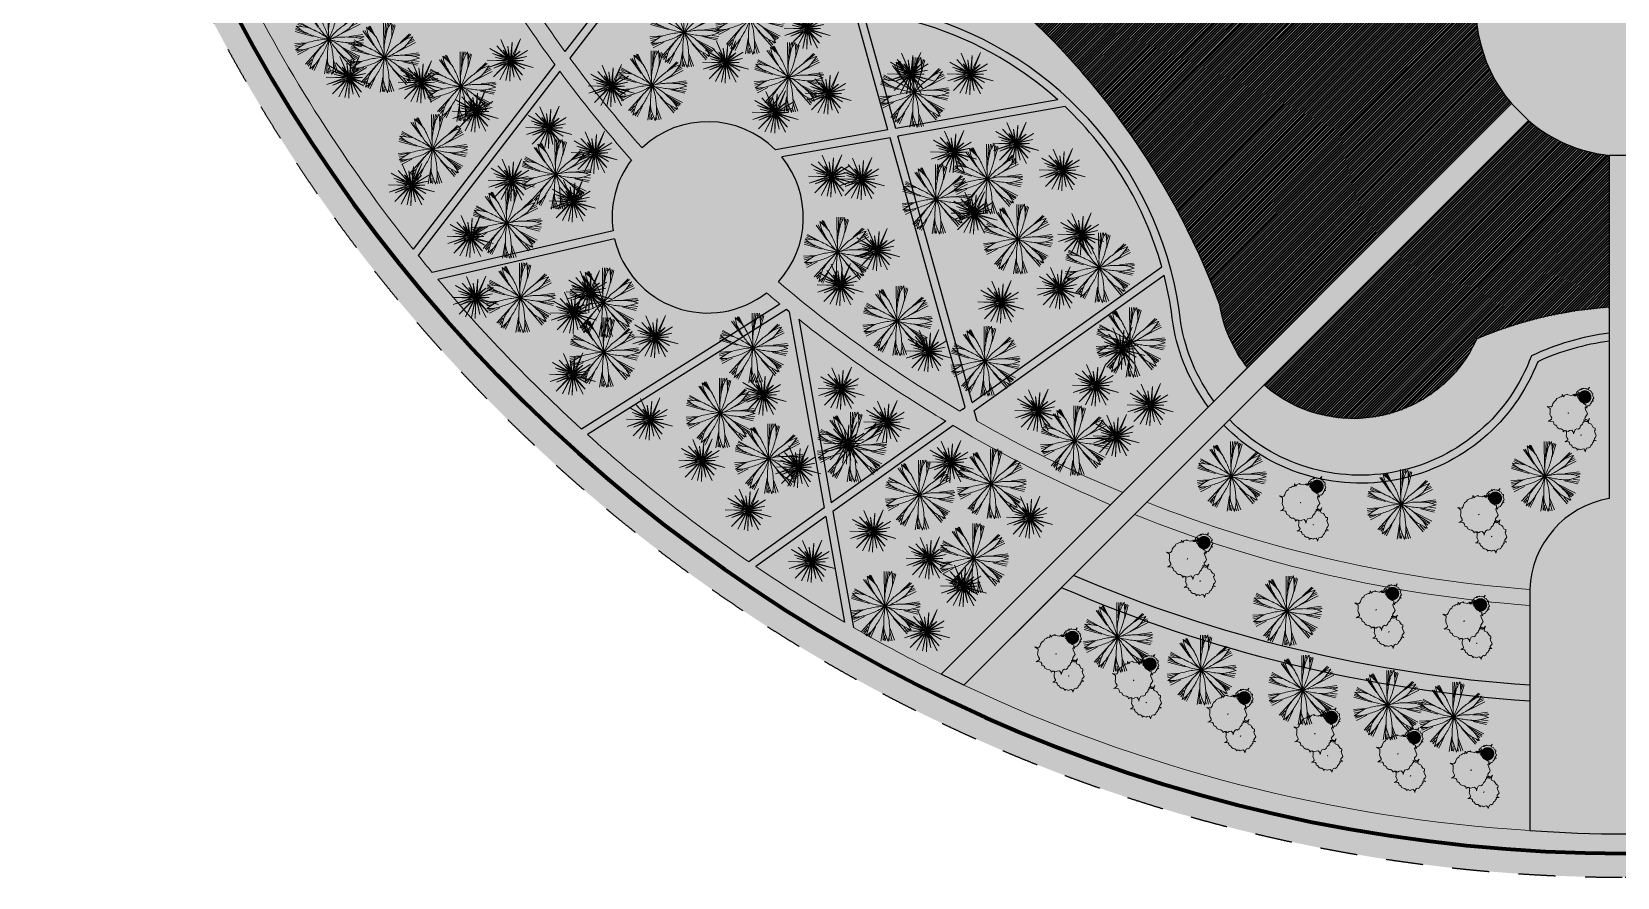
# Model space of a CAD drawing. Header units: millimetres. Extents: x 316796 to 1578935, y 255366 to 829766.
# Drawn here: x 593549 to 754333, y 263786 to 349489 of the extents above; entities that cross this region are included whole.
import ezdxf

# ---------------------------------------------------------------- set-up
doc = ezdxf.new("R2010")
doc.units = ezdxf.units.MM
doc.linetypes.add('JIS_02_0.7', pattern=[1.35, 0.75, -0.6])
doc.layers.add('1-trees', color=250, linetype='Continuous')
for name, color, linetype, lineweight in [('hatch2', 251, 'Continuous', 5), ('road', 7, 'Continuous', 35), ('trees', 7, 'Continuous', 5)]:
    doc.layers.add(name, color=color, linetype=linetype, lineweight=lineweight)

# ---------------------------------------------------------------- blocks, each defined once
blk = doc.blocks.new('10a')
at = {"layer": 'trees', "lineweight": 5}
h = blk.add_hatch(color=256, dxfattribs=at)
h.dxf.hatch_style = 1
h.set_gradient(color1=(204, 204, 0), color2=(124, 172, 53), tint=1, name='SPHERICAL')
edge = h.paths.add_edge_path()
edge.add_arc((-1402, -108), 300, 0, 360)
h = blk.add_hatch(color=256, dxfattribs=at)
h.dxf.hatch_style = 1
h.set_gradient(color1=(204, 204, 0), color2=(223, 238, 200), tint=1, name='SPHERICAL')
edge = h.paths.add_edge_path()
edge.add_arc((-934, -644), 396, 0, 360)
h = blk.add_hatch(color=256, dxfattribs=at)
h.dxf.hatch_style = 1
h.set_gradient(color1=(223, 255, 127), color2=(124, 172, 53), tint=1, name='SPHERICAL')
edge = h.paths.add_edge_path()
edge.add_arc((-419, -352), 174, 0, 360)
for points in [[(-1029, -194), (-1015, -178), (-1022, -137), (-1013, -109), (-969, -87), (-920, -68), (-964, -72), (-1025, -72), (-1047, -53), (-1052, 19), (-1076, 47), (-1118, 91), (-1125, 113), (-1123, 144), (-1171, 160), (-1196, 148), (-1225, 166), (-1306, 232), (-1340, 223), (-1384, 204), (-1418, 210), (-1428, 266), (-1447, 194), (-1479, 210), (-1508, 191), (-1540, 194), (-1586, 166), (-1633, 163), (-1665, 135), (-1665, 110), (-1689, 82), (-1733, 76), (-1787, 76), (-1750, 57), (-1726, 16), (-1748, -25), (-1772, -50), (-1767, -87), (-1774, -125), (-1806, -144), (-1777, -159), (-1762, -203), (-1772, -244), (-1760, -291), (-1733, -309), (-1726, -335), (-1726, -366), (-1687, -385), (-1667, -410), (-1672, -466), (-1689, -507), (-1657, -475), (-1626, -453), (-1601, -460), (-1572, -491), (-1535, -519), (-1501, -522), (-1420, -544), (-1407, -589)], [(-466, -603), (-454, -607), (-440, -654), (-434, -607), (-428, -599), (-406, -591), (-384, -593), (-350, -583), (-330, -567), (-304, -564), (-292, -546), (-269, -524), (-268, -509), (-260, -505), (-233, -511), (-255, -483), (-233, -479), (-225, -470), (-216, -452), (-210, -448), (-217, -438), (-211, -389), (-200, -378), (-205, -352), (-199, -335), (-171, -321), (-141, -309), (-168, -311), (-207, -311), (-220, -299), (-223, -254), (-239, -237), (-265, -209), (-269, -196), (-268, -176), (-298, -166), (-313, -174), (-332, -163), (-382, -121), (-403, -127), (-431, -139), (-452, -135), (-458, -100), (-471, -145), (-490, -135), (-509, -147), (-529, -145), (-558, -163), (-587, -164), (-606, -182), (-606, -198), (-622, -215), (-649, -219), (-683, -219), (-660, -231), (-648, -250)]]:
    blk.add_lwpolyline(points, dxfattribs=at)
for points in [[(-978, -113), (-1002, -203), (-1042, -184), (-1079, -207), (-1118, -203), (-1176, -239), (-1234, -242), (-1274, -278), (-1274, -309), (-1305, -344), (-1359, -352), (-1427, -352), (-1381, -376), (-1350, -426), (-1378, -477), (-1408, -509), (-1402, -555), (-1411, -602), (-1451, -626), (-1414, -645), (-1396, -700), (-1408, -751), (-1393, -810), (-1359, -833), (-1350, -865), (-1350, -904), (-1301, -927), (-1277, -958), (-1283, -1029), (-1305, -1080), (-1265, -1041), (-1225, -1013), (-1195, -1021), (-1158, -1060), (-1112, -1095), (-1070, -1099), (-969, -1127), (-941, -1221), (-929, -1127), (-917, -1111), (-874, -1095), (-828, -1099), (-761, -1080), (-722, -1048), (-670, -1041), (-645, -1005), (-599, -962), (-596, -931), (-581, -923), (-526, -935), (-572, -880), (-526, -872), (-511, -853), (-493, -818), (-480, -810), (-496, -790), (-484, -692), (-462, -669), (-471, -618), (-459, -583), (-404, -555), (-343, -532), (-398, -536), (-474, -536), (-502, -512), (-508, -422), (-538, -387), (-590, -332), (-599, -305), (-596, -266), (-657, -246), (-688, -262), (-725, -239), (-825, -156), (-868, -168), (-923, -192), (-966, -184)], [(-1406, -150), (-1413, -159), (-1398, -159)], [(-445, -360), (-449, -366), (-440, -366)], [(-950, -634), (-960, -645), (-941, -645)]]:
    blk.add_lwpolyline(points, close=True, dxfattribs=at)
blk = doc.blocks.new('11a')
at = {"layer": 'trees'}
h = blk.add_hatch(color=256, dxfattribs=at)
h.dxf.hatch_style = 1
h.set_gradient(color1=(133, 153, 76), color2=(217, 225, 193), tint=1, name='INVSPHERICAL')
edge = h.paths.add_edge_path()
edge.add_arc((-615, -451), 366, 0, 360)
at = {"layer": 'trees', "lineweight": 13}
for p, q in [((-832, -260), (-928, -165)), ((-856, -230), (-923, -148)), ((-865, -194), (-906, -144)), ((-785, -194), (-856, -115)), ((-714, -280), (-846, -95)), ((-658, -257), (-702, -25)), ((-669, -151), (-686, -25)), ((-656, -95), (-667, -25)), ((-609, -79), (-614, -19)), ((-592, -161), (-595, -19)), ((-584, -257), (-573, -25)), ((-485, -211), (-427, -65)), ((-466, -181), (-405, -75)), ((-424, -151), (-386, -88)), ((-411, -250), (-306, -148)), ((-378, -191), (-331, -131)), ((-375, -165), (-342, -118)), ((-1008, -379), (-1041, -372)), ((-895, -379), (-1038, -356)), ((-843, -386), (-1030, -333)), ((-719, -412), (-1022, -310)), ((-488, -392), (-221, -274)), ((-303, -333), (-224, -297)), ((-259, -333), (-210, -316)), ((-246, -392), (-185, -376)), ((-956, -439), (-1041, -442)), ((-983, -429), (-1036, -422)), ((-870, -465), (-1036, -458)), ((-846, -584), (-992, -660)), ((-372, -511), (-180, -541)), ((-334, -525), (-199, -564)), ((-328, -422), (-180, -402)), ((-265, -564), (-204, -577)), ((-237, -587), (-201, -590)), ((-868, -604), (-989, -680)), ((-898, -689), (-945, -736)), ((-862, -680), (-931, -749)), ((-749, -607), (-912, -769)), ((-722, -686), (-799, -845)), ((-727, -726), (-782, -858)), ((-639, -686), (-672, -881)), ((-634, -706), (-648, -878)), ((-568, -640), (-529, -885)), ((-548, -686), (-504, -868)), ((-512, -762), (-488, -868)), ((-507, -597), (-370, -825)), ((-491, -792), (-468, -852)), ((-438, -759), (-394, -832)), ((-367, -601), (-246, -699)), ((-325, -614), (-229, -676)), ((-246, -634), (-221, -650)), ((-744, -815), (-777, -868)), ((-686, -802), (-700, -885)), ((-433, -812), (-422, -845))]:
    blk.add_line(p, q, dxfattribs=at)
for points in [[(-613, -455, 0.025596), (-665, -358, 0.037835), (-707, -298, 0.00676), (-759, -237, 0.00961), (-797, -196, 0.051445), (-832, -165, 0.029602), (-902, -123)], [(-613, -455, -0.018232), (-700, -391, -0.024654), (-760, -338, -0.00785), (-827, -271, -0.014321), (-853, -227), (-902, -123)], [(-614, -455, -0.018232), (-643, -352, -0.024654), (-658, -274, -0.00785), (-670, -180, -0.014321), (-664, -128), (-639, -16)], [(-614, -455, 0.025596), (-595, -347, 0.037835), (-592, -274, 0.00676), (-596, -194, 0.00961), (-601, -138, 0.051445), (-610, -92, 0.029602), (-639, -16)], [(-614, -455, 0.025596), (-531, -384, 0.037835), (-482, -329, 0.00676), (-434, -265, 0.00961), (-402, -218, 0.051445), (-380, -177, 0.029602), (-354, -100)], [(-614, -455, -0.018232), (-571, -357, -0.024654), (-533, -287, -0.00785), (-482, -206, -0.014321), (-444, -171), (-354, -100)], [(-616, -454, 0.025596), (-719, -416, 0.037835), (-791, -400, 0.00676), (-870, -389, 0.00961), (-926, -383, 0.051445), (-973, -383, 0.029602), (-1053, -398)], [(-616, -454, -0.018232), (-724, -464, -0.024654), (-803, -465, -0.00785), (-898, -459, -0.014321), (-947, -443), (-1053, -398)], [(-610, -455, -0.018232), (-514, -406, -0.024654), (-441, -375, -0.00785), (-351, -346, -0.014321), (-299, -342), (-184, -345)], [(-610, -455, 0.025596), (-501, -452, 0.037835), (-428, -440, 0.00676), (-350, -421, 0.00961), (-296, -406, 0.051445), (-253, -388, 0.029602), (-184, -345)], [(-608, -461, 0.025596), (-710, -502, 0.037835), (-774, -538, 0.00676), (-840, -583, 0.00961), (-886, -616, 0.051445), (-920, -648, 0.029602), (-970, -713)], [(-608, -461, -0.018232), (-681, -541, -0.024654), (-740, -595, -0.00785), (-814, -654, -0.014321), (-861, -675), (-970, -713)], [(-608, -455, 0.025596), (-664, -549, 0.037835), (-693, -617, 0.00676), (-718, -693, 0.00961), (-733, -747, 0.051445), (-741, -793, 0.029602), (-741, -874)], [(-608, -455, -0.018232), (-618, -562, -0.024654), (-631, -640, -0.00785), (-653, -732, -0.014321), (-678, -778), (-741, -874)], [(-614, -458, 0.025596), (-592, -565, 0.037835), (-568, -635, 0.00676), (-535, -707, 0.00961), (-511, -758, 0.051445), (-485, -797, 0.029602), (-430, -858)], [(-614, -458, -0.018232), (-549, -543, -0.024654), (-506, -611, -0.00785), (-461, -694, -0.014321), (-448, -744), (-430, -858)], [(-609, -459, 0.025596), (-521, -523, 0.037835), (-456, -558, 0.00676), (-383, -590, 0.00961), (-330, -610, 0.051445), (-285, -622, 0.029602), (-204, -630)], [(-609, -459, -0.018232), (-504, -478, -0.024654), (-427, -499, -0.00785), (-337, -529, -0.014321), (-294, -558), (-204, -630)]]:
    blk.add_lwpolyline(points, format="xyb", dxfattribs=at)
blk = doc.blocks.new('5a')
at = {"layer": 'trees', "color": 109, "linetype": 'Continuous', "lineweight": 5}
for p, q in [((-290, 401), (-76, 76)), ((0, 0), (-290, 401)), ((-177, 355), (-80, 110)), ((0, 0), (-177, 355)), ((-51, 482), (0, 101)), ((0, 0), (-51, 482)), ((0, 101), (101, 482)), ((0, 0), (101, 482)), ((0, 0), (311, 379)), ((0, 0), (127, 355)), ((311, 379), (56, 90)), ((127, 355), (56, 90)), ((-456, 152), (-127, 51)), ((0, 0), (-456, 152)), ((0, 0), (-431, -253)), ((0, 0), (-380, -76)), ((-329, 253), (-25, 25)), ((0, 0), (-329, 253)), ((-304, 25), (-76, 25)), ((0, 0), (-304, 25)), ((-228, 127), (-127, 51)), ((0, 0), (-228, 127)), ((0, 0), (-177, -228)), ((0, 0), (-177, -380)), ((-101, 304), (-7, 69)), ((0, 0), (-101, 304)), ((0, 0), (-51, -355)), ((0, 0), (380, 253)), ((0, 0), (406, 127)), ((0, 0), (431, 51)), ((0, 0), (329, -228)), ((0, 0), (203, -279)), ((0, 0), (355, -51)), ((0, 0), (25, -279)), ((0, 0), (431, -177)), ((0, 0), (187, -463)), ((380, 253), (51, 51)), ((406, 127), (51, 25)), ((431, 51), (51, 0)), ((-431, -253), (-85, -81)), ((-380, -76), (-55, -32)), ((-177, -228), (-55, -32)), ((-25, -76), (-177, -380)), ((-51, -355), (-25, -76)), ((25, -279), (25, -76)), ((203, -279), (51, -51)), ((187, -463), (51, -76)), ((355, -51), (76, -25)), ((101, -51), (329, -228)), ((431, -177), (101, -51))]:
    blk.add_line(p, q, dxfattribs=at)

msp = doc.modelspace()

# ---------------------------------------------------------------- hatches: boundary and pattern name
msp.add_hatch(color=253).paths.add_polyline_path([(755141, 263786, 0.4142136), (916732, 425378), (593549, 425378, 0.4142136)])
at = {"lineweight": 30}
h = msp.add_hatch(color=11, dxfattribs=at)
h.dxf.hatch_style = 1
h.paths.add_polyline_path([(893114, 412189), (875490, 404335, 0.2718354), (873431, 392270, 0.289917), (883766, 384500), (883766, 378832, 0.8022697)], flags=0)
h.paths.add_polyline_path([(755141, 266210, 0.4097601), (914290, 422954), (595992, 422954, 0.4097601)])
h.paths.add_polyline_path([(635045, 368785), (644929, 375611), (658196, 361279), (656663, 359282), (637342, 364146, -0.0097485)], flags=16)
h.paths.add_polyline_path([(635257, 364671), (630736, 365809), (633697, 367854, 0.0065946)], flags=16)
h.paths.add_polyline_path([(635746, 363715, 0.0384418), (646593, 346164), (632232, 327455, -0.0517292), (614750, 354768), (629852, 365198)], flags=16)
h.paths.add_polyline_path([(822197, 283255), (764964, 340488), (766678, 342202), (824511, 284369, 0.2777976), (912219, 420704), (769430, 357067), (768444, 359281), (906781, 420934), (771300, 420934), (771300, 407589, -0.3851704), (756757, 391511), (756757, 367091), (753525, 367091), (753525, 391511, -0.3851704), (738982, 407589), (738982, 420934), (655240, 420934), (655240, 409730), (655240, 397875), (741838, 359281), (740852, 357067), (688634, 380339, 0.5464147), (683545, 351211, -0.3056467), (710082, 319955, 0.1180974), (713437, 312035), (743604, 342202), (745318, 340488), (688085, 283255, 0.0950738), (745452, 268529), (745452, 292261, -0.376366), (753525, 302175), (753525, 336959), (756757, 336959), (756757, 302175, -0.355658), (764830, 292969), (764830, 268529, 0.0950738)], flags=16)
h.paths.add_polyline_path([(637846, 363186), (656127, 358584), (647619, 347500, -0.0348428)], flags=16)
h.paths.add_polyline_path([(628810, 365461), (614385, 355498, -0.0264526), (607793, 370751)], flags=16)
h.paths.add_polyline_path([(656980, 358369), (676498, 353456), (680375, 339532), (668980, 337503, 0.4071498), (655437, 337714, -0.0220136), (648115, 346820)], flags=16)
h.paths.add_polyline_path([(657516, 359067), (670298, 375720), (676248, 354352)], flags=0)
h.paths.add_polyline_path([(647091, 345486, 0.0215039), (654353, 336500, 0.1993692), (652503, 329297), (634157, 325086, -0.0035316), (632752, 326805)], flags=16)
h.paths.add_polyline_path([(655240, 397875), (655240, 407589), (738982, 407589, 0.3851704), (753525, 391511), (753525, 367091, 0.2459445), (741838, 359281)], flags=0)
h.paths.add_polyline_path([(652651, 328502, 0.5488748), (668066, 323028, 0.0032979), (669424, 321888), (649295, 309222, -0.0334841), (634737, 324391)], flags=16)
h.paths.add_polyline_path([(692546, 378595), (740852, 357067, 0.2672301), (743604, 342202), (716845, 315443, -0.1292146), (714015, 321824, 0.1466663), (687953, 356539, -0.8457254)], flags=0)
h.paths.add_polyline_path([(669617, 336796), (680592, 338750), (688433, 310591, -0.0442884), (669260, 324133, 0.3717691)], flags=16)
h.paths.add_polyline_path([(681391, 338892), (698332, 341909, -0.1348156), (708149, 325649), (688902, 311918)], flags=16)
h.paths.add_polyline_path([(670304, 321487), (673906, 301220), (666271, 295772, -0.0331593), (649917, 308659)], flags=16)
h.paths.add_polyline_path([(671329, 320339, 0.0337701), (686232, 310013), (674634, 301739)], flags=16)
h.paths.add_polyline_path([(674063, 300339), (675965, 289633, -0.0168915), (666982, 295287)], flags=16)
h.paths.add_polyline_path([(705381, 300552, 0.0769415), (745452, 291349), (745452, 283249, -0.0840778), (699195, 294365)], flags=0)
h.paths.add_polyline_path([(706627, 301797), (745318, 340488, 0.1507478), (753525, 336959), (753525, 302175, 0.355658), (745452, 292969, -0.0754029)], flags=0)
h.paths.add_polyline_path([(756757, 391511, 0.3851704), (771300, 407589), (876838, 407589), (768444, 359281, 0.2459445), (756757, 367091)], flags=16)
h.paths.add_polyline_path([(764964, 340488), (803655, 301797, -0.0544313), (775844, 294239, -0.0616392), (772611, 297745, 0.2852299), (756757, 303582), (756757, 336959, 0.1507478)], flags=0)
h.paths.add_polyline_path([(769430, 357067), (875490, 404335, 0.2718354), (873431, 392270, 0.4842461), (856303, 369745, 0.125203), (869385, 345852, -0.6686604), (861782, 329220, -0.2446723), (841317, 340845, 0.5440461), (826848, 340845, 0.2061133), (824297, 325778, 0.0793154), (828838, 314948, -0.0486805), (806097, 302783), (766678, 342202, 0.2672301)], flags=0)
h.paths.add_polyline_path([(772388, 296692, 0.0440523), (774801, 294079, -0.0188991), (764830, 292969, 0.4035564), (755141, 302311, -0.3309159)], flags=16)
h.paths.add_polyline_path([(764830, 291349, 0.0218456), (776488, 292706, 0.34302), (801301, 293485, -0.0863309), (808083, 297369), (811087, 294365, -0.0840778), (764830, 283249)], flags=0)
h.paths.add_polyline_path([(777630, 292894, 0.0527878), (804901, 300552), (807455, 297997, 0.0823147), (800786, 294107, -0.3313717)], flags=0)
h.paths.add_polyline_path([(827526, 340406, -0.5440461), (840639, 340406, 0.2446723), (861753, 328412, 0.6686604), (869976, 346403, -0.125203), (857085, 369946, -0.4900482), (873769, 391466, 0.2216131), (881576, 384881, -0.0696221), (865606, 351734, 0.0316887), (869976, 346403, -0.6686604), (861753, 328412, -0.1232914), (849483, 331967, -0.0489845), (829509, 315399, -0.0791137), (825082, 325969, -0.2061133)], flags=0)
h = msp.add_hatch(color=254)
h.dxf.hatch_style = 1
h.paths.add_polyline_path([(745452, 268529, 0.0362518), (764830, 268529), (764830, 292969, 0.355658), (756757, 302175), (756757, 336959), (753525, 336959), (753525, 302175, 0.376366), (745452, 292261)])
h.paths.add_polyline_path([(822197, 283255), (824511, 284369), (766678, 342202), (764964, 340488)])
h.paths.add_polyline_path([(685771, 284369), (688085, 283255), (745318, 340488), (743604, 342202)])
h.paths.add_polyline_path([(740852, 357067), (741838, 359281), (655240, 397875), (655240, 409730), (598774, 409730, 0.0284921), (600660, 396549), (652262, 396549)])
h.paths.add_polyline_path([(756757, 391511, 0.3851704), (771300, 407589), (771300, 420934), (738982, 420934), (738982, 407589, 0.3851704), (753525, 391511), (753525, 367091), (756757, 367091)])
h.paths.add_polyline_path([(768444, 359281), (769430, 357067), (912219, 420704), (912226, 420934), (906781, 420934)])
h = msp.add_hatch(color=254)
h.dxf.hatch_style = 1
h.paths.add_polyline_path([(753525, 336959), (756757, 336959, 0.1507478), (764964, 340488), (766678, 342202, 0.2672301), (769430, 357067), (768444, 359281, 0.2459445), (756757, 367091), (753525, 367091, 0.2459445), (741838, 359281), (740852, 357067, 0.2672301), (743604, 342202), (745318, 340488, 0.1507478)])
h = msp.add_hatch(color=11, dxfattribs=at)
h.dxf.hatch_style = 1
h.paths.add_polyline_path([(850068, 332562, 0.0165256), (851558, 331775, 0.0430142), (866151, 349653, -0.0077302), (865126, 351019, -0.0449437)])
h.paths.add_polyline_path([(775844, 294239, -0.0616392), (772611, 297745, 0.2852299), (756757, 303582), (756757, 302756, -0.287906), (771964, 297261, 0.05285), (774801, 294079, -0.0188991), (764830, 292969), (764830, 291349, 0.0218456), (776488, 292706, 0.34302), (801301, 293485, -0.0863309), (808083, 297369), (807455, 297997, 0.0823147), (800786, 294107, -0.3313717), (777630, 292894, 0.0527878), (804901, 300552), (803655, 301797, -0.0544313)])
h.paths.add_polyline_path([(764830, 283249), (764830, 281630, 0.0854032), (812317, 293135), (811087, 294365, -0.0840778)])
h.paths.add_polyline_path([(745452, 281630), (745452, 283249, -0.0840778), (699195, 294365), (697965, 293135, 0.0854032)])
h.paths.add_polyline_path([(745452, 291349), (745452, 292969, -0.0754029), (706627, 301797), (705381, 300552, 0.0769415)])
h = msp.add_hatch(color=11, dxfattribs=at)
h.dxf.hatch_style = 1
h.paths.add_polyline_path([(746262, 316045, -0.0737389), (753525, 318131), (753525, 318946, 0.0779362), (745622, 316640, -0.5535558), (715007, 310178), (714436, 309606, 0.5476013)])
at = {"layer": '1-trees', "true_color": 0x97ad5c}
h = msp.add_hatch(color=55, dxfattribs=at)
h.paths.add_polyline_path([(764830, 268529, 0.0950738), (822197, 283255), (812317, 293135, -0.0854032), (764830, 281630)])
h.paths.add_polyline_path([(764830, 283249, 0.0840778), (811087, 294365), (808083, 297369, 0.0863309), (801301, 293485, -0.34302), (776488, 292706, -0.0218456), (764830, 291349)])
h.paths.add_polyline_path([(800786, 294107, -0.0823147), (807455, 297997), (804901, 300552, -0.0527878), (777630, 292894, 0.3313717)])
h.paths.add_polyline_path([(772611, 297745, 0.0616392), (775844, 294239, 0.0544313), (803655, 301797), (799203, 306249, -0.2163183), (777776, 307727, 0.2419819), (756757, 318357), (756757, 303582, -0.2852299)])
h.paths.add_polyline_path([(764830, 292969, 0.0188991), (774801, 294079, -0.05285), (771964, 297261, 0.287906), (756757, 302756), (756757, 302175, -0.355658)])
h.paths.add_polyline_path([(714436, 309606), (706627, 301797, 0.0754029), (745452, 292969, -0.355658), (753525, 302175), (753525, 318131, 0.0737389), (746262, 316045, -0.5476013)])
h.paths.add_polyline_path([(745452, 283249), (745452, 291349, -0.0769415), (705381, 300552), (699195, 294365, 0.0840778)])
h.paths.add_polyline_path([(745452, 268529), (745452, 281630, -0.0854032), (697965, 293135), (688085, 283255, 0.0950738)])
h.paths.add_polyline_path([(689432, 310016, 0.0309701), (704185, 302783), (712860, 311458, -0.1199955), (709281, 319844, 0.0352829), (708373, 324817), (689133, 311090)])
h.paths.add_polyline_path([(676880, 289103, 0.0160289), (685771, 284369), (702950, 301548, -0.0332603), (686991, 309562), (674791, 300858)])
h.paths.add_polyline_path([(674634, 301739), (686232, 310013, -0.0337701), (671329, 320339)])
h.paths.add_polyline_path([(666271, 295772), (673906, 301220), (670371, 321111), (670081, 321347), (649917, 308659, 0.0331593)])
h.paths.add_polyline_path([(675965, 289633), (674063, 300339), (666982, 295287, 0.0168915)])
h.paths.add_polyline_path([(669260, 324133, 0.042618), (687669, 311038), (687964, 311249), (688203, 311419), (680592, 338750), (669617, 336796, -0.3717691)])
h.paths.add_polyline_path([(688902, 311918), (708149, 325649, 0.1348156), (698332, 341909), (681391, 338892)])
h.paths.add_polyline_path([(649295, 309222), (669424, 321888, -0.0032979), (668066, 323028, -0.5488748), (652651, 328502), (634737, 324391, 0.0334841)])
h.paths.add_polyline_path([(632752, 326805, 0.0035316), (634157, 325086), (652503, 329297, -0.1993692), (654353, 336500, -0.0215039), (647091, 345486)])
h.paths.add_polyline_path([(648115, 346820, 0.0220136), (655437, 337714, -0.4071498), (668980, 337503), (680375, 339532), (676498, 353456), (656980, 358369)])
h.paths.add_polyline_path([(681174, 339674), (697587, 342597, 0.1162694), (683144, 350484, -0.0327338), (681466, 352205), (677400, 353229)])
h.paths.add_polyline_path([(677150, 354125), (680640, 353246, -0.4730072), (687640, 380782), (677614, 385250), (670914, 376521)])
h.paths.add_polyline_path([(657516, 359067), (676248, 354352), (670298, 375720)])
h.paths.add_polyline_path([(637342, 364146), (656663, 359282), (658196, 361279), (644929, 375611), (635045, 368785, 0.0097485)])
h.paths.add_polyline_path([(647619, 347500), (656127, 358584), (637846, 363186, 0.0348428)])
h.paths.add_polyline_path([(632232, 327455), (646593, 346164, -0.0384418), (635746, 363715), (629852, 365198), (614750, 354768, 0.0517292)])
h.paths.add_polyline_path([(614385, 355498), (628810, 365461), (607793, 370751, 0.0264526)])
h.paths.add_polyline_path([(630736, 365809), (635257, 364671, -0.0065946), (633697, 367854)])
h.paths.add_polyline_path([(645601, 376074), (658695, 361930), (670027, 376693), (666232, 390323)])
h.paths.add_polyline_path([(670643, 377495), (676855, 385588), (667190, 389896)])
h.paths.add_polyline_path([(645046, 376673), (665368, 390708), (652262, 396549), (626647, 396549)])
h.paths.add_polyline_path([(607456, 371669), (629694, 366071), (633349, 368595, -0.0550671), (623891, 396549), (600660, 396549, 0.0410986)])
h.paths.add_polyline_path([(634698, 369527), (644374, 376210), (625546, 396549, 0.0538785)])
h.paths.add_polyline_path([(640393, 409730), (654028, 409730), (654028, 420934), (640393, 420934)])
h.paths.add_polyline_path([(625546, 409730), (639181, 409730), (639181, 420934), (625546, 420934)])
h.paths.add_polyline_path([(611556, 409730), (623930, 409730), (623930, 420934), (611556, 420934)])
h.paths.add_polyline_path([(598774, 409730), (610344, 409730), (610344, 420934), (598056, 420934, 0.0178665)])
at = {"layer": 'hatch2'}
h = msp.add_hatch(color=256, dxfattribs=at)
h.dxf.hatch_style = 1
h.set_gradient(color1=(255, 223, 127), color2=(255, 214, 92), one_color=1, tint=0.68, name='HEMISPHERICAL')
h.paths.add_polyline_path([(814334, 337477, -0.5193063), (816940, 372758, 0.3276722), (832000, 384952), (826369, 382443, -0.2260502), (816258, 377652, 0.4022686), (809694, 333624, -0.4321381), (799133, 309747), (800993, 307887, 0.3653403)])
h.paths.add_polyline_path([(781854, 312760, 0.165159), (756757, 321641), (756757, 319165, -0.2400667), (778320, 308352, 0.2105946), (798573, 306879), (796427, 309026, -0.2199652)])
h.paths.add_polyline_path([(740085, 318367, -0.5036692), (718520, 313690), (715007, 310178, 0.5535558), (745622, 316640, -0.0779362), (753525, 318946), (753525, 321556, 0.0840102)])
h.paths.add_polyline_path([(714015, 321824, 0.1466663), (687953, 356539, -0.7770125), (690656, 378511, 0.0578766), (697564, 376359), (688634, 380339, 0.5464147), (683545, 351211, -0.3056467), (710082, 319955, 0.1180974), (713437, 312035), (716845, 315443, -0.1292146)])
h.paths.add_polyline_path([(721654, 381691, -0.837238), (740695, 379605, 0.3122874), (753525, 374326), (753525, 378581, -0.5419762), (743016, 380335, 0.5481921), (720033, 388623, -0.2418868), (695417, 379969), (704678, 375842, 0.1462067)])
h.paths.add_polyline_path([(756757, 375532, 0.1560373), (761886, 380904, -0.4113939), (803419, 388760, -1.2949893), (828436, 386018), (832486, 387823, 0.9121449), (800355, 393359, 0.2965913), (756757, 383754)])
at = {"layer": 'road', "ltscale": 5}
h = msp.add_hatch(dxfattribs=at)
h.set_pattern_fill('ANSI31', color=151, scale=62.212729)
h.set_pattern_definition([(45, (46244177.2, 27587677.26), (-139.67156085, 139.67156075), [])])
h.paths.add_polyline_path([(799133, 309747, 0.4321381), (809694, 333624, -0.4022686), (816258, 377652, 0.2260502), (826369, 382443), (769430, 357067, -0.2672301), (766678, 342202)])
h.paths.add_polyline_path([(756757, 321641, -0.1677105), (782176, 312504, 0.2139613), (796427, 309026), (764964, 340488, -0.1507478), (756757, 336959)])
h.paths.add_polyline_path([(718520, 313690, 0.5036692), (740085, 318367, -0.0840102), (753525, 321556), (753525, 336959, -0.1507478), (745318, 340488)])
h.paths.add_polyline_path([(714015, 321824, 0.1292146), (716845, 315443), (743604, 342202, -0.2672301), (740852, 357067), (697564, 376359, -0.0578766), (690656, 378511, 0.7770125), (687953, 356539, -0.1466663)])
h.paths.add_polyline_path([(741838, 359281, -0.2459445), (753525, 367091), (753525, 374326, -0.3122874), (740695, 379605, 0.837238), (721654, 381691, -0.1462067), (704678, 375842)])
h.paths.add_polyline_path([(756757, 367091, -0.2459445), (768444, 359281), (828436, 386018, 1.2949893), (803419, 388760, 0.4113939), (761886, 380904, -0.1560373), (756757, 375532)])

# ---------------------------------------------------------------- linework, layer by layer
for p, q in [((656127, 358584), (647619, 347500)), ((656980, 358369), (648115, 346820)), ((680375, 339532), (676498, 353456)), ((681174, 339674), (677400, 353229)), ((646593, 346164), (632232, 327455)), ((647091, 345486), (632752, 326805)), ((697587, 342597), (681174, 339674)), ((698332, 341909), (681391, 338892)), ((743604, 342202), (704185, 302783)), ((680375, 339532), (668980, 337503)), ((745318, 340488), (706627, 301797)), ((680592, 338750), (669617, 336796)), ((688203, 311419), (680592, 338750)), ((688902, 311918), (681391, 338892)), ((753525, 336959), (753525, 302175)), ((652503, 329297), (634157, 325086)), ((652651, 328502), (634737, 324391)), ((688902, 311918), (708149, 325649)), ((689133, 311090), (708373, 324817)), ((669424, 321888), (649295, 309222)), ((670081, 321347), (649917, 308659)), ((670371, 321111), (670081, 321347)), ((670371, 321111), (673906, 301220)), ((671329, 320339), (674634, 301739)), ((687964, 311249), (687669, 311038)), ((687964, 311249), (688203, 311419)), ((689432, 310016), (689133, 311090)), ((686232, 310013), (674634, 301739)), ((686991, 309562), (674791, 300858)), ((673906, 301220), (666271, 295772)), ((674791, 300858), (676880, 289103)), ((702950, 301548), (685771, 284369)), ((674063, 300339), (666982, 295287)), ((674063, 300339), (675965, 289633)), ((705381, 300552), (699195, 294365)), ((697965, 293135), (688085, 283255)), ((745452, 291349), (745452, 283249)), ((745452, 281630), (745452, 268529))]:
    msp.add_line(p, q)
at = {"linetype": 'JIS_02_0.7', "ltscale": 5000}
msp.add_lwpolyline([(916732, 425378), (593549, 425378, 0.4142136), (755141, 263786, 0.4142136)], format="xyb", close=True, dxfattribs=at)
at = {"lineweight": 70}
msp.add_lwpolyline([(914290, 422954), (595992, 422954, 0.4097601), (755141, 266210, 0.4097601)], format="xyb", close=True, dxfattribs=at)
for points in [[(697587, 342597, 0.1162694), (683144, 350484, -0.5367728), (687640, 380782)], [(713437, 312035, -0.1180974), (710082, 319955, 0.3056467), (683545, 351211, -0.5464147), (688634, 380339, -0.5464147)], [(716845, 315443, -0.1292146), (714015, 321824, 0.1466663), (687953, 356539, -0.7770125), (690656, 378511, 0.0578766), (697564, 376359, 0.0578766)], [(708149, 325649, 0.1348156), (698332, 341909, 0.1348156)], [(712860, 311458, -0.1199955), (709281, 319844, 0.0352829), (708373, 324817, 0.0352829)], [(753525, 321556, 0.0840102), (740085, 318367, -0.5036692), (718520, 313690, -0.5036692)], [(753525, 318946, 0.0779362), (745622, 316640, -0.5535558), (715007, 310178, -0.5535558)], [(753525, 318131, 0.0737389), (746262, 316045, -0.5476013), (714436, 309606, -0.5476013)], [(745452, 283249, -0.0840778), (699195, 294365, -0.0840778)], [(745452, 281630, -0.0854032), (697965, 293135, -0.0854032)]]:
    msp.add_lwpolyline(points, format="xyb")
at = {"lineweight": 0}
for points in [[(635746, 363715, 0.0384418), (646593, 346164, 0.0384418)], [(637846, 363186, 0.0348428), (647619, 347500, 0.0348428)], [(614750, 354768, 0.0517292), (632232, 327455, 0.0517292)], [(648115, 346820, 0.0220136), (655437, 337714)], [(647091, 345486, 0.0215039), (654353, 336500)], [(632752, 326805, 0.0035316), (634157, 325086, 0.0035316)], [(634737, 324391, 0.0334841), (649295, 309222, 0.0334841)], [(669260, 324133, 0.042618), (687669, 311038, 0.042618)], [(668066, 323028, 0.0032979), (669424, 321888, 0.0032979)], [(671329, 320339, 0.0337701), (686232, 310013, 0.0337701)], [(686991, 309562, 0.0332603), (702950, 301548)], [(689432, 310016, 0.0309701), (704185, 302783)], [(649917, 308659, 0.0331593), (666271, 295772, 0.0331593)], [(706627, 301797, 0.0754029), (745452, 292969)], [(705381, 300552, 0.0769415), (745452, 291349)], [(666982, 295287, 0.0168915), (675965, 289633, 0.0168915)], [(676880, 289103, 0.0160289), (685771, 284369)], [(688085, 283255, 0.0950738), (745452, 268529, 0.0950738)]]:
    msp.add_lwpolyline(points, format="xyb", dxfattribs=at)
msp.add_lwpolyline([(745318, 340488), (688085, 283255), (685771, 284369), (743604, 342202)], close=True)
msp.add_lwpolyline([(753525, 336959), (753525, 302175, 0.355658), (745452, 292969), (745452, 268529, 0.0362518), (764830, 268529), (764830, 292969, 0.355658), (756757, 302175), (756757, 336959)], format="xyb", close=True)
for centre, radius, start, end in [((755141, 352025), 15153, 160.56625, 220.41247), ((662101, 330671), 9695, 44.80114, 133.41589), ((755141, 352025), 15153, 229.58753, 263.87818), ((662101, 330671), 9695, 143.04548, 188.14617), ((662101, 330671), 9695, 317.60106, 39.17538), ((662101, 330671), 9695, 192.92637, 307.97147), ((755141, 292615), 9695, 99.59407, 177.90741)]:
    msp.add_arc(centre, radius, start, end)

# ---------------------------------------------------------------- block references
at = {"layer": 'trees', "extrusion": (0, 0, -1)}
for name, p, xscale, yscale, zscale, rotation in [('11a', (-654672, 345872), 8.079575232853397, 8.079575232853397, -8.079575235127491, 288.1539794938776), ('11a', (-661336, 347217), 8.079575232853397, 8.079575232853397, -8.079575235127491, 288.1539794938776), ('11a', (-618643, 345185), 8.079575232853397, 8.079575232853397, -8.079575235127491, 288.1539794938776), ('5a', (-672188, 349816), 4.847745141159843, 4.847745141159843, -4.847745141076494, 264.7497044628535), ('11a', (-624282, 343328), 8.079575232853397, 8.079575232853397, -8.079575235127491, 288.1539794938776), ('5a', (-642073, 346573), 4.847745141159843, 4.847745141159843, -4.847745141076494, 264.7497044628535), ('11a', (-665245, 341325), 8.079575232853397, 8.079575232853397, -8.079575235127491, 288.1539794938776), ('11a', (-632035, 340383), 8.079575232853397, 8.079575232853397, -8.079575235127491, 288.1539794938776), ('11a', (-651405, 340493), 8.079575232853397, 8.079575232853397, -8.079575235127491, 288.1539794938776), ('5a', (-663924, 346382), 4.847745141159843, 4.847745141159843, -4.847745141076494, 264.7497044628535), ('11a', (-677994, 339795), 8.079575232853397, 8.079575232853397, -8.079575235127491, 288.1539794938776), ('5a', (-682685, 345198), 4.847745141159843, 4.847745141159843, -4.847745141076494, 264.7497044628535), ('5a', (-688721, 345198), 4.847745141159843, 4.847745141159843, -4.847745141076494, 264.7497044628535), ('5a', (-625745, 344851), 4.847745141159843, 4.847745141159843, -4.847745141076494, 264.7497044628535), ('5a', (-633048, 344359), 4.847745141159843, 4.847745141159843, -4.847745141076494, 264.7497044628535), ('5a', (-652317, 343970), 4.847745141159843, 4.847745141159843, -4.847745141076494, 264.7497044628535), ('5a', (-674323, 343227), 4.847745141159843, 4.847745141159843, -4.847745141076494, 264.7497044628535), ('5a', (-638545, 341407), 4.847745141159843, 4.847745141159843, -4.847745141076494, 264.7497044628535), ('5a', (-668943, 341301), 4.847745141159843, 4.847745141159843, -4.847745141076494, 264.7497044628535), ('11a', (-629151, 334043), 8.079575232853397, 8.079575232853397, -8.079575235127491, 288.1539794938776), ('5a', (-646001, 339759), 4.847745141159843, 4.847745141159843, -4.847745141076494, 264.7497044628535), ('11a', (-641646, 331483), 8.079575232853397, 8.079575232853397, -8.079575235127491, 288.1539794938776), ('5a', (-650608, 337201), 4.847745141159843, 4.847745141159843, -4.847745141076494, 264.7497044628535), ('5a', (-687053, 337285), 4.847745141159843, 4.847745141159843, -4.847745141076494, 264.7497044628535), ('5a', (-693363, 338146), 4.847745141159843, 4.847745141159843, -4.847745141076494, 264.7497044628535), ('11a', (-685428, 331016), 8.079575232853397, 8.079575232853397, -8.079575235127491, 288.1539794938776), ('5a', (-698059, 335465), 4.847745141159843, 4.847745141159843, -4.847745141076494, 264.7497044628535), ('5a', (-632063, 333944), 4.847745141159843, 4.847745141159843, -4.847745141076494, 264.7497044628535), ('5a', (-642199, 334424), 4.847745141159843, 4.847745141159843, -4.847745141076494, 264.7497044628535), ('5a', (-674655, 334831), 4.847745141159843, 4.847745141159843, -4.847745141076494, 264.7497044628535), ('5a', (-677703, 334556), 4.847745141159843, 4.847745141159843, -4.847745141076494, 264.7497044628535), ('11a', (-680238, 328974), 8.079575232853397, 8.079575232853397, -8.079575235127491, 288.1539794938776), ('11a', (-636684, 326525), 8.079575232853397, 8.079575232853397, -8.079575235127491, 288.1539794938776), ('5a', (-648414, 332305), 4.847745141159843, 4.847745141159843, -4.847745141076494, 264.7497044628535), ('5a', (-689122, 331082), 4.847745141159843, 4.847745141159843, -4.847745141076494, 264.7497044628535), ('11a', (-688507, 324919), 8.079575232853397, 8.079575232853397, -8.079575235127491, 288.1539794938776), ('11a', (-670245, 323625), 8.079575232853397, 8.079575232853397, -8.079575235127491, 288.1539794938776), ('5a', (-699962, 328932), 4.847745141159843, 4.847745141159843, -4.847745141076494, 264.7497044628535), ('5a', (-638031, 328724), 4.847745141159843, 4.847745141159843, -4.847745141076494, 264.7497044628535), ('5a', (-679275, 327361), 4.847745141159843, 4.847745141159843, -4.847745141076494, 264.7497044628535), ('11a', (-696773, 322038), 8.079575232853397, 8.079575232853397, -8.079575235127491, 288.1539794938776), ('11a', (-638051, 318980), 8.079575232853397, 8.079575232853397, -8.079575235127491, 288.1539794938776), ('11a', (-646468, 318481), 8.079575232853397, 8.079575232853397, -8.079575235127491, 288.1539794938776), ('5a', (-638575, 322534), 4.847745141159843, 4.847745141159843, -4.847745141076494, 264.7497044628535), ('5a', (-650088, 323091), 4.847745141159843, 4.847745141159843, -4.847745141076494, 264.7497044628535), ('5a', (-675551, 323805), 4.847745141159843, 4.847745141159843, -4.847745141076494, 264.7497044628535), ('5a', (-697810, 323474), 4.847745141159843, 4.847745141159843, -4.847745141076494, 264.7497044628535), ('5a', (-648510, 320957), 4.847745141159843, 4.847745141159843, -4.847745141076494, 264.7497044628535), ('11a', (-676268, 316645), 8.079575232853397, 8.079575232853397, -8.079575235127491, 288.1539794938776), ('5a', (-691853, 322069), 4.847745141159843, 4.847745141159843, -4.847745141076494, 264.7497044628535), ('11a', (-661659, 313892), 8.079575232853397, 8.079575232853397, -8.079575235127491, 288.1539794938776), ('11a', (-699918, 314466), 8.079575232853397, 8.079575232853397, -8.079575235127491, 288.1539794938776), ('11a', (-646535, 313447), 8.079575232853397, 8.079575232853397, -8.079575235127491, 288.1539794938776), ('5a', (-656774, 318544), 4.847745141159843, 4.847745141159843, -4.847745141076494, 264.7497044628535), ('11a', (-685175, 312561), 8.079575232853397, 8.079575232853397, -8.079575235127491, 288.1539794938776), ('5a', (-684488, 317107), 4.847745141159843, 4.847745141159843, -4.847745141076494, 264.7497044628535), ('5a', (-704099, 317355), 4.847745141159843, 4.847745141159843, -4.847745141076494, 264.7497044628535), ('5a', (-648417, 314739), 4.847745141159843, 4.847745141159843, -4.847745141076494, 264.7497044628535), ('11a', (-658327, 307296), 8.079575232853397, 8.079575232853397, -8.079575235127491, 288.1539794938776), ('5a', (-675634, 313303), 4.847745141159843, 4.847745141159843, -4.847745141076494, 264.7497044628535), ('5a', (-701451, 313634), 4.847745141159843, 4.847745141159843, -4.847745141076494, 264.7497044628535), ('5a', (-667731, 312698), 4.847745141159843, 4.847745141159843, -4.847745141076494, 264.7497044628535), ('5a', (-706995, 311649), 4.847745141159843, 4.847745141159843, -4.847745141076494, 264.7497044628535), ('10a', (-752817, 313630), 3.878196112425061, 3.878196112425061, -3.878196112861205, 106.8867985922773), ('5a', (-656217, 310192), 4.847745141159843, 4.847745141159843, -4.847745141076494, 264.7497044628535), ('5a', (-680268, 309913), 4.847745141159843, 4.847745141159843, -4.847745141076494, 264.7497044628535), ('5a', (-695576, 311070), 4.847745141159843, 4.847745141159843, -4.847745141076494, 264.7497044628535), ('11a', (-694274, 304492), 8.079575232853397, 8.079575232853397, -8.079575235127491, 288.1539794938776), ('11a', (-663255, 302675), 8.079575232853397, 8.079575232853397, -8.079575235127491, 288.1539794938776), ('11a', (-671632, 303849), 8.079575232853397, 8.079575232853397, -8.079575235127491, 288.1539794938776), ('5a', (-703520, 308507), 4.847745141159843, 4.847745141159843, -4.847745141076494, 264.7497044628535), ('5a', (-676213, 307763), 4.847745141159843, 4.847745141159843, -4.847745141076494, 264.7497044628535), ('11a', (-710160, 300884), 8.079575232853397, 8.079575232853397, -8.079575235127491, 288.1539794938776), ('11a', (-741969, 300884), 8.079575232853397, 8.079575232853397, -8.079575235127491, 288.1539794938776), ('5a', (-661509, 306016), 4.847745141159843, 4.847745141159843, -4.847745141076494, 264.7497044628535), ('5a', (-671259, 305367), 4.847745141159843, 4.847745141159843, -4.847745141076494, 264.7497044628535), ('5a', (-686722, 305861), 4.847745141159843, 4.847745141159843, -4.847745141076494, 264.7497044628535), ('11a', (-685816, 300138), 8.079575232853397, 8.079575232853397, -8.079575235127491, 288.1539794938776), ('11a', (-678533, 298995), 8.079575232853397, 8.079575232853397, -8.079575235127491, 288.1539794938776), ('11a', (-727390, 298037), 8.079575232853397, 8.079575232853397, -8.079575235127491, 288.1539794938776), ('10a', (-725670, 304566), 3.878196112425061, 3.878196112425061, -3.878196112861205, 106.8867985922773), ('10a', (-743748, 303366), 3.878196112425061, 3.878196112425061, -3.878196112861205, 106.8867985922773), ('5a', (-666214, 301006), 4.847745141159843, 4.847745141159843, -4.847745141076494, 264.7497044628535), ('5a', (-694749, 300237), 4.847745141159843, 4.847745141159843, -4.847745141076494, 264.7497044628535), ('5a', (-678861, 298832), 4.847745141159843, 4.847745141159843, -4.847745141076494, 264.7497044628535), ('11a', (-684021, 292568), 8.079575232853397, 8.079575232853397, -8.079575235127491, 288.1539794938776), ('10a', (-714199, 298864), 3.878196112425061, 3.878196112425061, -3.878196112861205, 106.8867985922773), ('5a', (-672655, 295772), 4.847745141159843, 4.847745141159843, -4.847745141076494, 264.7497044628535), ('5a', (-684571, 296103), 4.847745141159843, 4.847745141159843, -4.847745141076494, 264.7497044628535), ('11a', (-675050, 287702), 8.079575232853397, 8.079575232853397, -8.079575235127491, 288.1539794938776), ('5a', (-688046, 293291), 4.847745141159843, 4.847745141159843, -4.847745141076494, 264.7497044628535), ('11a', (-715793, 287242), 8.079575232853397, 8.079575232853397, -8.079575235127491, 288.1539794938776), ('10a', (-733325, 293703), 3.878196112425061, 3.878196112425061, -3.878196112861205, 106.8867985922773), ('10a', (-742247, 292562), 3.878196112425061, 3.878196112425061, -3.878196112861205, 106.8867985922773), ('5a', (-684323, 288743), 4.847745141159843, 4.847745141159843, -4.847745141076494, 264.7497044628535), ('11a', (-698625, 284578), 8.079575232853397, 8.079575232853397, -8.079575235127491, 288.1539794938776), ('10a', (-700870, 289249), 3.878196112425061, 3.878196112425061, -3.878196112861205, 106.8867985922773), ('11a', (-707108, 281266), 8.079575232853397, 8.079575232853397, -8.079575235127491, 288.1539794938776), ('10a', (-708737, 286548), 3.878196112425061, 3.878196112425061, -3.878196112861205, 106.8867985922773), ('11a', (-717380, 279213), 8.079575232853397, 8.079575232853397, -8.079575235127491, 288.1539794938776), ('11a', (-725995, 277690), 8.079575232853397, 8.079575232853397, -8.079575235127491, 288.1539794938776), ('10a', (-718287, 283127), 3.878196112425061, 3.878196112425061, -3.878196112861205, 106.8867985922773), ('11a', (-732688, 276498), 8.079575232853397, 8.079575232853397, -8.079575235127491, 288.1539794938776), ('10a', (-727115, 281146), 3.878196112425061, 3.878196112425061, -3.878196112861205, 106.8867985922773), ('10a', (-735524, 279105), 3.878196112425061, 3.878196112425061, -3.878196112861205, 106.8867985922773), ('10a', (-742964, 277459), 3.878196112425061, 3.878196112425061, -3.878196112861205, 106.8867985922773)]:
    msp.add_blockref(name, p, dxfattribs=dict(at, xscale=xscale, yscale=yscale, zscale=zscale, rotation=rotation))

doc.saveas('drawing.dxf')
